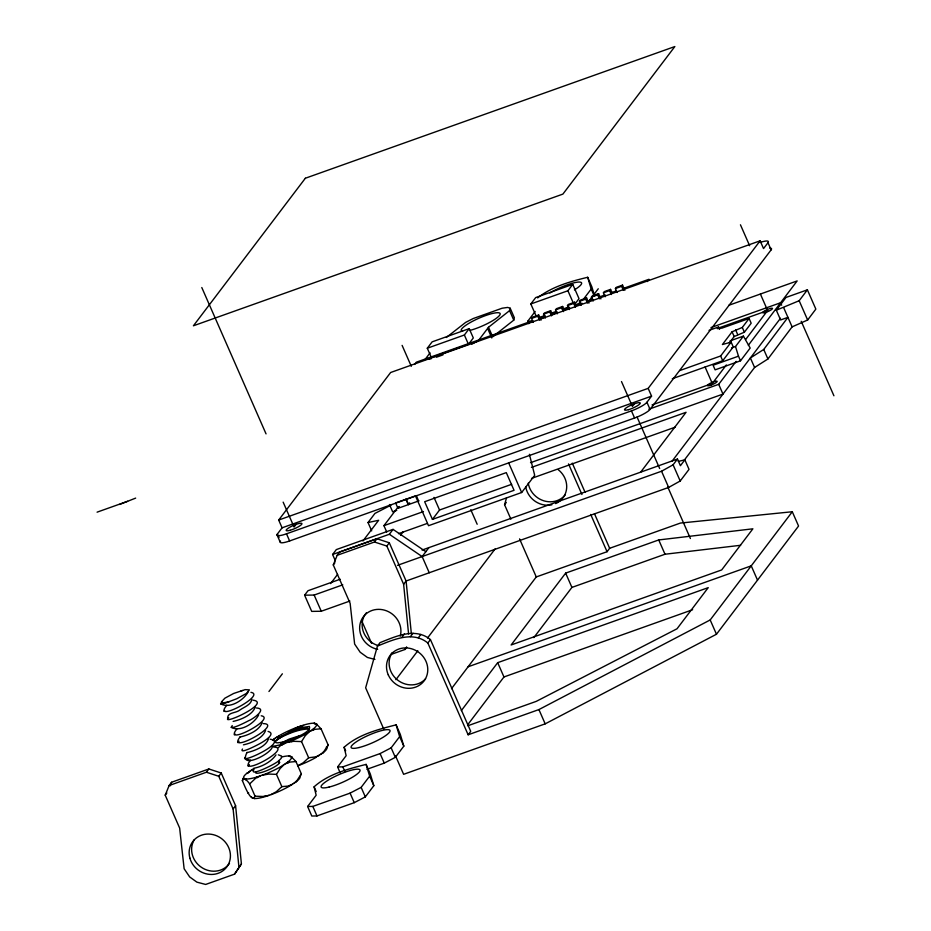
<?xml version="1.0" encoding="UTF-8"?>
<svg xmlns="http://www.w3.org/2000/svg" width="931" height="931" viewBox="0 0 931 931"><rect width="100%" height="100%" fill="white"/><g stroke="black" fill="none" stroke-linecap="round" stroke-linejoin="round"><path stroke-width="1.4" d="M275.239 740.913L280.638 737.457C258.865 751.201 313.491 735.176 309.36 726.483M249.671 783.914C248.461 782.18 243.189 775.314 242.351 780.667C242.188 779.445 251.079 805.082 255.059 796.191L249.671 783.914L256.956 777.001L266.243 773.696A26.115 5.202 -23.7 0 0 280.906 766.609L287.667 762.175A26.115 5.202 -23.7 0 0 291.519 757.089L288.982 755.96A26.115 5.202 -23.7 0 0 281.499 757.043M278.474 747.5L282.035 744.23L291.322 740.925A26.115 5.202 -23.7 0 0 305.985 733.837L312.746 729.404A26.115 5.202 -23.7 0 0 316.598 724.318L314.061 723.201A26.115 5.202 -23.7 0 0 303.262 725.191L293.975 728.508A26.115 5.202 -23.7 0 0 279.312 735.583L272.55 740.017M302.296 727.227L302.272 728.531L291.519 731.801L279.207 737.689M309.301 726.471L300.76 727.658L300.69 728.88L300.608 727.705M255.664 772.09A13.057 2.607 -23.7 0 0 265.254 771.229A13.057 2.607 -23.7 0 0 279.172 763.339L279.009 761.232M300.76 727.658L291.252 731.172L291.159 731.952L291.077 731.254M302.447 727.181L302.272 728.531C304.1 728.275 309.79 726.878 308.941 730.3M279.242 736.084L276.274 737.445M316.342 756.775L316.272 757.275A26.115 5.202 -23.7 0 1 301.609 764.351L297.769 765.817L303.145 762.815L308.661 757.764L316.342 756.775L323.022 752.83A26.115 5.202 -23.7 0 0 326.886 747.756L328.154 744.963L321.044 728.787L316.063 723.666M279.184 738.248L279.312 737.608M290.984 756.438L295.965 761.546L301.353 773.824L300.399 775.907M301.353 773.824L296.233 781.703L289.483 786.136A26.115 5.202 -23.7 0 1 274.82 793.212L265.533 796.529A26.115 5.202 -23.7 0 1 254.722 798.519L253.232 798.286M309.476 728.996C299.328 728.973 289.657 733.186 280.638 737.457L280.545 736.782M323.232 752.248L323.022 752.83L328.154 744.963M509.583 310.617L488.507 327.281L492.685 336.801L513.761 320.148L509.583 310.617L510.176 308.219L507.663 307.428L502.17 308.208L473.285 318.507L465.628 322.405L446.356 337.476M513.761 320.148L514.354 317.739L510.176 308.219M278.939 761.302L279.207 761.919C278.823 761.884 280.662 762.768 278.753 761.779M377.451 646.067C393.103 639.876 412.573 630.508 427.841 643.007L468.13 734.792L470.737 731.37L430.436 639.574C415.179 627.087 395.71 636.455 380.046 642.634L377.451 646.067L365.65 687.811L383.758 729.066M510.91 519.172L504.567 504.73L506.534 497.771M278.078 738.492L278.194 738.411M296.43 781.109L296.233 781.703A26.115 5.202 -23.7 0 0 300.143 777.048M275.972 754.901C271.177 761.954 261.658 766.888 253.721 768.273M279.172 763.339L279.649 762.28M327.165 747.058L326.886 747.756L326.327 747.081M165.206 795.155L169.139 785.52L171.607 782.249L208.87 768.971L221.241 773.021L235.59 805.711L241.408 863.898L234.554 874.151L205.67 884.45L196.895 882.146L189.668 876.932L184.129 868.763L179.636 828.031L165.206 795.155L166.858 792.979M170.14 785.869L171.607 782.249M374.914 659.416L367.396 657.449L360.169 652.224L354.63 644.054L350.137 603.335L333.275 564.931L337.208 555.283L339.687 552.025L376.95 538.746L389.321 542.796L406.091 581.002L411.339 633.522M250.939 692.361C266.929 694.945 211.139 724.085 226.815 705.233M253.023 700.182C269.699 702.288 232.529 720.652 227.781 719.593C226.361 711.808 235.648 713.693 240.082 709.888C244.143 707.048 251.289 704.709 251.847 699.204M261.227 715.788C277.217 718.371 221.427 747.512 237.102 728.659M263.31 723.608C283.722 723.992 225.477 755.669 240.175 736.782M272.422 746.068C272.888 753.516 237.44 770.81 247.029 752.411M273.598 747.046C294.01 747.418 235.764 779.096 250.462 760.22M247.181 773.486L252.662 769.274M280.638 737.457L280.987 736.7M223.999 711.365L224.662 710.516M227.432 719.174L228.793 717.766M234.286 734.792L234.949 733.942M237.719 742.601L239.081 741.204M244.574 758.218L245.237 757.38M248.007 766.027L249.357 764.63M292.509 784.298L287.888 786.101L281.86 786.637L276.472 774.359L280.161 768.506L283.932 764.782M242.351 780.667L243.596 778.397M308.661 757.764L301.551 741.588L305.24 735.734L309.011 732.01M234.554 874.151L241.408 863.898M390.613 654.598L405.055 649.454L406.51 647.115M314.352 723.736L315.551 723.434M754.587 367.477L750.398 357.958L763.734 349.462L787.929 317.355L780.609 319.961L776.326 310.198L799.17 300.725L807.386 289.832L815.847 309.115L807.643 320.008L792.106 326.874L767.924 358.982L754.587 367.477L684.332 460.077M279.009 537.524L277.438 533.952L282.081 527.819L278.683 520.057L390.636 372.505L760.127 240.815L763.536 248.577L767.994 242.712L771.124 249.857L650.071 409.396A13.802 2.746 -23.7 0 1 634.581 418.019L289.622 540.958A13.802 2.746 -23.7 0 1 280.58 541.097M414.598 364.452L416.308 362.206L532.637 320.741M427.294 348.229L432.135 341.852L469.212 328.631L473.309 337.965L468.468 344.342L431.39 357.562L427.294 348.229L464.371 335.009L469.212 328.631M296.07 524.374L294.068 527.016L283.152 502.146M430.052 352.884L425.083 359.424L431.134 358.796M488.507 327.281L478.522 340.432L471.842 344.156M335.404 560.881L332.6 554.492L336.312 549.593L393.057 529.378L425.851 551.664M349.881 601.042L321.253 611.248L311.71 611.388L304.6 595.188L307.998 590.72L340.211 579.233M535.965 315.656L530.833 303.971L535.674 297.594L572.751 284.374L579.024 298.665L574.997 303.971M333.275 564.931L334.927 562.755M371.678 530.868L368.024 522.535L374.949 513.412L390.869 505.219M528.773 323.651L527.726 321.276L535.174 311.454M533.277 322.359L531.543 318.425L532.462 317.215L538.688 315.004L540.992 320.252M330.621 583.574L337.604 574.369M362.927 540.992L378.649 520.289L368.024 522.535M531.543 318.425L537.781 316.203L538.688 315.004M545.252 318.088L543.529 314.154L544.437 312.956L550.675 310.733L552.397 314.666M386.726 532.008L383.933 525.654L398.107 506.964M415.191 495.967L395.605 502.938L397.968 508.326L399.329 506.534M337.208 555.283L374.471 542.005L376.95 538.746M543.529 314.154L549.755 311.932L550.675 310.733M530.833 303.971L567.91 290.751L572.751 284.374M557.238 313.828L555.504 309.883L556.424 308.685L562.65 306.462L564.372 310.395M409.663 502.856L408.302 504.637L405.939 499.26M169.139 785.52L206.403 772.23L208.87 768.971M268.943 691.5L282.361 673.811M332.6 554.492L389.344 534.266L393.057 529.378M555.504 309.883L561.73 307.661L562.65 306.462M569.213 309.558L567.479 305.612L568.399 304.414L574.625 302.191L576.359 306.124M408.581 633.941L403.623 584.272L386.842 546.055L389.321 542.796M567.479 305.612L573.717 303.401L574.625 302.191M400.574 535.174L403.204 531.706M238.93 867.168L233.122 808.969L218.773 776.279L221.241 773.021M581.188 305.287L579.466 301.353L580.374 300.143L586.6 297.92L588.904 303.169M583.737 298.874L591.185 289.052L587.67 277.287C570.377 281.465 551.874 286.643 537.629 297.897M579.466 301.353L585.692 299.13L586.6 297.92M593.163 301.016L591.441 297.082L592.36 295.872L598.586 293.649L600.891 298.898M588.148 302.098L598.261 288.761M591.441 297.082L597.667 294.859L598.586 293.649M605.15 296.745L603.416 292.811L604.335 291.601L610.561 289.378L612.295 293.323M432.426 519.393L514.052 490.311L506.289 472.622L424.664 501.716L432.426 519.393L439.548 510.013L511.643 484.318M603.416 292.811L609.642 290.588L610.561 289.378M617.125 292.474L615.403 288.54L616.31 287.33L622.536 285.119L624.841 290.367M615.403 288.54L621.629 286.317L622.536 285.119M429.249 572.751L422.139 556.563L428.923 547.614M233.122 808.969L235.59 805.711M403.623 584.272L406.091 581.002M647.231 281.558L648.954 279.288L622.955 288.552M401.808 637.386L404.415 633.953M504.567 504.73L506.301 502.437M410.42 636.618L413.015 633.185M415.54 496.083L428.539 525.701L521.663 492.511L534.697 475.334L529.39 454.281M405.055 649.454L406.707 647.278M418.287 637.84L420.882 634.418M395.884 679.7L417.844 650.757M427.515 638.026L495.141 548.883M427.841 643.007L430.436 639.574M307.614 806.49L316.156 795.225L314.096 786.811C328.329 774.033 348.101 768.959 366.116 764.398L370.294 773.929L373.82 785.694L365.324 796.889L354.257 802.662L316.994 815.94L311.792 816.022L307.614 806.49L312.816 806.421L350.079 793.131L361.147 787.37L369.642 776.163L366.116 764.398M340.222 772.905L337.616 766.946L346.157 755.681L344.109 747.267C358.33 734.489 378.102 729.415 396.117 724.853L400.307 734.384L403.821 746.15L395.326 757.345L384.27 763.117L366.965 769.285M634.418 403.775L632.405 406.416L621.501 381.559M278.683 520.057L648.174 388.367L760.127 240.815M277.438 533.952A13.802 2.746 -23.7 0 0 286.492 533.812L631.439 410.874A13.802 2.746 -23.7 0 0 646.929 402.262L651.572 396.129L648.174 388.367M337.616 766.946L342.817 766.876L380.092 753.586L391.148 747.826L399.643 736.619L396.117 724.853M719.593 329.365L718.546 326.979L717.312 328.608L722.072 328.096L749.106 318.472L751.189 323.232L744.381 332.204L734.163 336.545L729.334 342.922M451.512 688.649L536.268 576.941L607.059 551.711L609.654 548.289L680.433 523.059L792.293 511.747L798.565 526.038L716.463 634.244L545.182 723.853L403.623 774.313L395.442 755.681M749.106 318.472L742.298 327.444L732.08 331.785L722.398 344.54L731.149 342.119L733.244 346.891L722.724 360.751L672.31 378.719M679.758 370.561L720.629 355.991L731.149 342.119M731.487 347.973L735.502 346.541L743.415 336.114L750.188 348.043L740.506 360.797L715.124 369.851L713.088 365.231L738.481 356.177L740.506 360.797M640.528 472.331L686.077 412.293L531.438 467.409M461.345 710.586L497.689 662.674L708.235 587.636L677.023 628.774L536.256 701.369L467.804 725.761M565.641 573.124L511.119 644.985L721.665 569.947L752.876 528.808L658.729 539.945L565.641 573.124L571.913 587.414L533.835 637.607M711.063 385.085L726.355 364.94M745.684 339.466L767.633 310.535L760.406 294.056M648.826 409.233L718.697 384.328L736.13 361.356M748.338 345.273L797.157 280.929L728.833 305.287M776.326 310.198L785.997 297.454L807.386 289.832M467.618 724.877L503.962 676.965L692.629 609.724M672.24 460.961L780.515 318.274M397.502 565.338L661.545 471.237L673.101 464.813L677.489 459.03L680.41 465.698L684.855 459.833L689.033 469.364L680.2 481.001L668.656 487.425L405.986 581.049M468.13 734.792L538.921 709.573L710.19 619.953L792.293 511.747M281.86 786.637L276.356 791.676L270.979 794.678M323.15 752.318L320.66 754.541M296.349 781.19L293.87 783.413M253.826 769.786C248.554 777.49 277.717 762.908 278.706 760.662A17.34 4.038 -24.9 0 0 281.337 758.055L281.534 756.007L278.369 754.843M273.586 739.412L274.913 738.33M249.834 771.101L247.274 773.382L247.471 772.788A26.115 5.202 -23.7 0 0 243.619 777.874L243.34 778.572L243.619 777.874L244.166 778.572M221.939 702.149L220.624 703.813L224.441 703.417L236.846 698.716L246.401 693.444L249.403 689.859L245.097 689.638L233.623 693.479L224.871 698.192L221.345 701.997L223.487 702.8L229.073 701.765M232.215 725.575C228.281 731.405 247.111 721.548 248.821 720.617C252.895 719.174 267.895 708.514 256.456 707.991M242.502 749.013C238.569 754.832 257.398 744.975 259.097 744.044C262.484 742.251 277.159 733.779 268.081 731.417M280.825 743.438L289.18 739.086L300.329 735.513M289.308 756.449L290.472 756.205M294.208 728.857L297.804 727.041M319.298 755.437L316.237 756.798M280.662 736.712L291.252 731.172M282.035 744.916L285.631 743.089M256.956 777.676L260.552 775.86M575.114 305.345L580.025 302.784M251.195 770.205L254.058 768.89M310.372 731.114L315.027 729.31L321.044 728.787M285.293 763.885L289.948 762.082L295.965 761.546M119.61 504.462L135.658 498.108M539.747 317.308L545.054 315.423M551.676 313.06L555.644 311.641M562.266 309.29L568.888 306.927M539.48 318.309L544.949 316.354M551.792 313.91L557.262 311.966M564.105 309.523L569.586 307.579M575.055 305.624L581.898 303.18M587.368 301.237L592.849 299.282M599.692 296.849L605.162 294.894M610.631 292.939L616.113 290.996M539.584 318.821L544.914 316.924M551.571 314.55L556.889 312.653M563.546 310.291L568.864 308.394M436.336 357.248L442.993 354.874M97.08 512.166L127.628 501.285M710.981 327.572L780.585 302.761L781.668 305.205M709.038 330.365L718.546 326.979M718.325 328.108L767.633 310.535M730.044 340.886L743.415 336.114M282.081 527.819L651.572 396.129M652.037 404.938L712.308 383.456L705.07 366.977M397.968 508.326L418.869 500.878M396.757 510.363L392.661 511.829L389.449 504.509M530.519 462.684L722.98 394.092L718.697 384.328M383.933 525.654L423.465 511.561M531.52 478.394L675.208 427.178M398.491 533.684L427.12 523.478M422.08 550.058L677.489 459.03M304.6 595.188L314.143 595.049L342.771 584.843M571.913 587.414L665.002 554.236L740.599 545.287M468.107 666.771L751.247 565.85L757.52 580.141M299.677 726.366L303.564 725.505M287.504 742.426L293.707 741.309L301.551 741.588M262.426 775.197L268.628 774.068L276.472 774.359M269.106 795.353L262.903 796.471L255.059 796.191M678.327 461.404L684.855 459.833M241.129 690.755L242.514 690.534M230.911 727.251C240.57 732.488 254.582 723.224 258.702 714.822M527.726 321.276L532.939 321.195M247.739 792.933L248.658 792.933M270.165 739.237C286.841 741.332 249.671 759.708 244.923 758.649M244.678 778.793L246.156 779.003A26.115 5.202 -23.7 0 0 256.956 777.001L257.072 777.618M374.471 542.005L386.842 546.055M206.403 772.23L218.773 776.279M254.047 798.286L254.722 798.519L254.07 798.274M220.624 703.813C230.329 709.236 244.271 699.681 248.426 691.396M244.62 758.486L250.288 760.464M289.634 756.216L288.982 755.96L289.611 756.228M251.428 797.076L252.72 798.053M288.412 762.512L287.667 762.175L288.284 762.547M264.939 796.261L265.102 796.238M313.468 729.753L312.746 729.404L313.363 729.776M389.344 534.266L422.139 556.563M268.652 737.864C267.453 746.08 254.244 751.003 246.855 752.644M282.046 735.862L282.244 736.642L282.174 736.049M293.044 730.416L293.44 731.079L293.207 730.346M266.592 774.289L266.243 773.696L266.429 774.301M289.588 732.569L289.134 732.127M291.647 741.518L291.322 740.925L291.508 741.53M799.17 300.725L807.643 320.008M801.219 321.288L833.92 395.78M783.646 307.591L792.106 326.874M740.448 224.79L749.641 245.726M763.734 349.462L767.924 358.982M742.298 327.444L744.381 332.204M735.606 329.83L737.689 334.59M732.08 331.785L734.163 336.545M720.629 355.991L722.724 360.751M621.629 286.317L623.351 290.263M609.642 290.588L611.376 294.522M646.929 402.262L650.071 409.396M673.101 464.813L680.2 481.001M597.667 294.859L599.401 298.793M587.67 277.287L591.848 286.806L594.583 295.965M591.185 289.052L593.803 295.011M661.545 471.237L668.656 487.425M585.692 299.13L587.414 303.064M637.048 416.983L659.66 468.514M667.783 487.006L690.406 538.525M631.439 410.874L634.581 418.019M573.717 303.401L575.439 307.335M567.91 290.751L573.042 302.435M710.19 619.953L716.463 634.244M561.73 307.661L563.464 311.606M658.729 539.945L665.002 554.236M549.755 311.932L551.489 315.877M537.781 316.203L539.503 320.148M572.286 463.138L585.134 492.406M594.467 513.691L609.654 548.289M568.515 463.906L581.945 494.501M590.708 514.459L607.059 551.711M487.623 328.434L491.801 337.965M464.371 335.009L468.468 344.342M508.663 462.893L521.663 492.511M519.556 538.863L536.268 576.941M402.111 345.378L411.293 366.314M470.783 509.699L477.172 524.269M538.921 709.573L545.182 723.853M433.997 497.387L439.548 510.013M497.689 662.674L503.962 676.965M416.273 495.571L418.636 500.959M406.172 499.179L408.534 504.555M361.822 621.058L371.609 643.356M399.643 736.619L403.821 746.15M201.794 287.528L266.045 433.881M391.148 747.826L395.326 757.345M314.143 595.049L321.253 611.248M286.492 533.812L289.622 540.958M380.092 753.586L384.27 763.117M277.019 534.894L280.161 542.04M369.642 776.163L373.82 785.694M344.109 747.267L345.669 750.84M361.147 787.37L365.324 796.889M342.817 766.876L344.912 771.636M350.079 793.131L354.257 802.662M314.096 786.811L316.191 791.583M312.816 806.421L316.994 815.94M294.999 729.636L295.348 730.416L295.174 729.567M265.568 730.451C262.717 738.492 251.137 743.206 243.433 744.835M262.135 722.642C259.284 730.684 247.704 735.397 240 737.026M255.28 707.013C252.429 715.066 240.85 719.768 233.146 721.409M735.502 346.541L738.481 356.177M296.931 728.915L297.21 729.823L297.094 728.857M298.804 728.263L298.991 729.31L298.967 728.217M282.14 744.847L282.035 744.23A26.115 5.202 -23.7 0 1 273.249 746.162M462.567 331.355A21.227 4.236 -23.7 0 1 479.709 317.878A21.227 4.236 -23.7 0 1 499.47 315.469A21.227 4.236 -23.7 0 1 469.62 330.493M549.86 292.974A21.227 4.236 -23.7 0 1 577.301 282.174A21.227 4.236 -23.7 0 1 574.392 289.878M229.48 863.421A21.227 19.586 37.2 0 1 201.433 867.331A21.227 19.586 37.2 0 1 194.335 839.646M377.672 649.338A21.227 19.586 37.2 0 1 359.936 624.608A21.227 19.586 37.2 0 1 384.666 610.201A21.227 19.586 37.2 0 1 400.249 636.199M377.497 645.369A21.227 19.586 37.2 0 1 366.325 612.854M425.595 678.792A21.227 19.586 37.2 0 1 397.572 680.037A21.227 19.586 37.2 0 1 392.3 652.584M558.228 469.678A21.227 19.586 37.2 0 1 555.632 503.601M551.885 504.788A21.227 19.586 37.2 0 1 525.666 486.599M565.338 494.733A21.227 19.586 37.2 0 1 543.809 500.808A21.227 19.586 37.2 0 1 528.261 483.166M769.809 248.135A13.802 2.746 -23.7 0 1 771.124 249.857M759.999 242.479A13.802 2.746 -23.7 0 1 767.994 242.712M246.156 779.003L245.982 779.771L246.156 779.003M305.356 178.24L193.404 325.792L562.894 194.102L674.847 46.55L305.356 178.24M292.183 757.322L291.519 757.089L292.229 757.357M317.262 724.562L316.598 724.318L317.308 724.586M314.725 723.445L314.061 723.201L314.701 723.457M329.085 787.067A21.227 4.236 -23.7 0 0 359.983 770.903A21.227 4.236 -23.7 0 0 332.658 777.641A21.227 4.236 -23.7 0 0 329.085 787.067M359.098 747.523A21.227 4.236 -23.7 0 0 389.984 731.359A21.227 4.236 -23.7 0 0 362.659 738.097A21.227 4.236 -23.7 0 0 359.098 747.523M189.866 858.045A21.227 19.586 37.2 0 0 224.441 869.554A21.227 19.586 37.2 0 0 215.038 835.177A21.227 19.586 37.2 0 0 189.866 858.045M388.262 674.847A21.227 19.586 37.2 0 0 423.814 681.248A21.227 19.586 37.2 0 0 409.337 648.255A21.227 19.586 37.2 0 0 388.262 674.847M765.224 312.548A5.307 1.059 -23.7 0 0 772.521 308.487A5.307 1.059 -23.7 0 0 765.177 310.57A5.307 1.059 -23.7 0 0 765.224 312.548M709.888 385.469A5.307 1.059 -23.7 0 0 717.184 381.407A5.307 1.059 -23.7 0 0 709.841 383.491A5.307 1.059 -23.7 0 0 709.888 385.469M628.495 409.675A8.6 1.711 -23.7 0 0 640.307 403.1A8.6 1.711 -23.7 0 0 628.425 406.475A8.6 1.711 -23.7 0 0 628.495 409.675M290.146 530.274A8.6 1.711 -23.7 0 0 301.97 523.699A8.6 1.711 -23.7 0 0 290.076 527.074A8.6 1.711 -23.7 0 0 290.146 530.274"/></g></svg>
